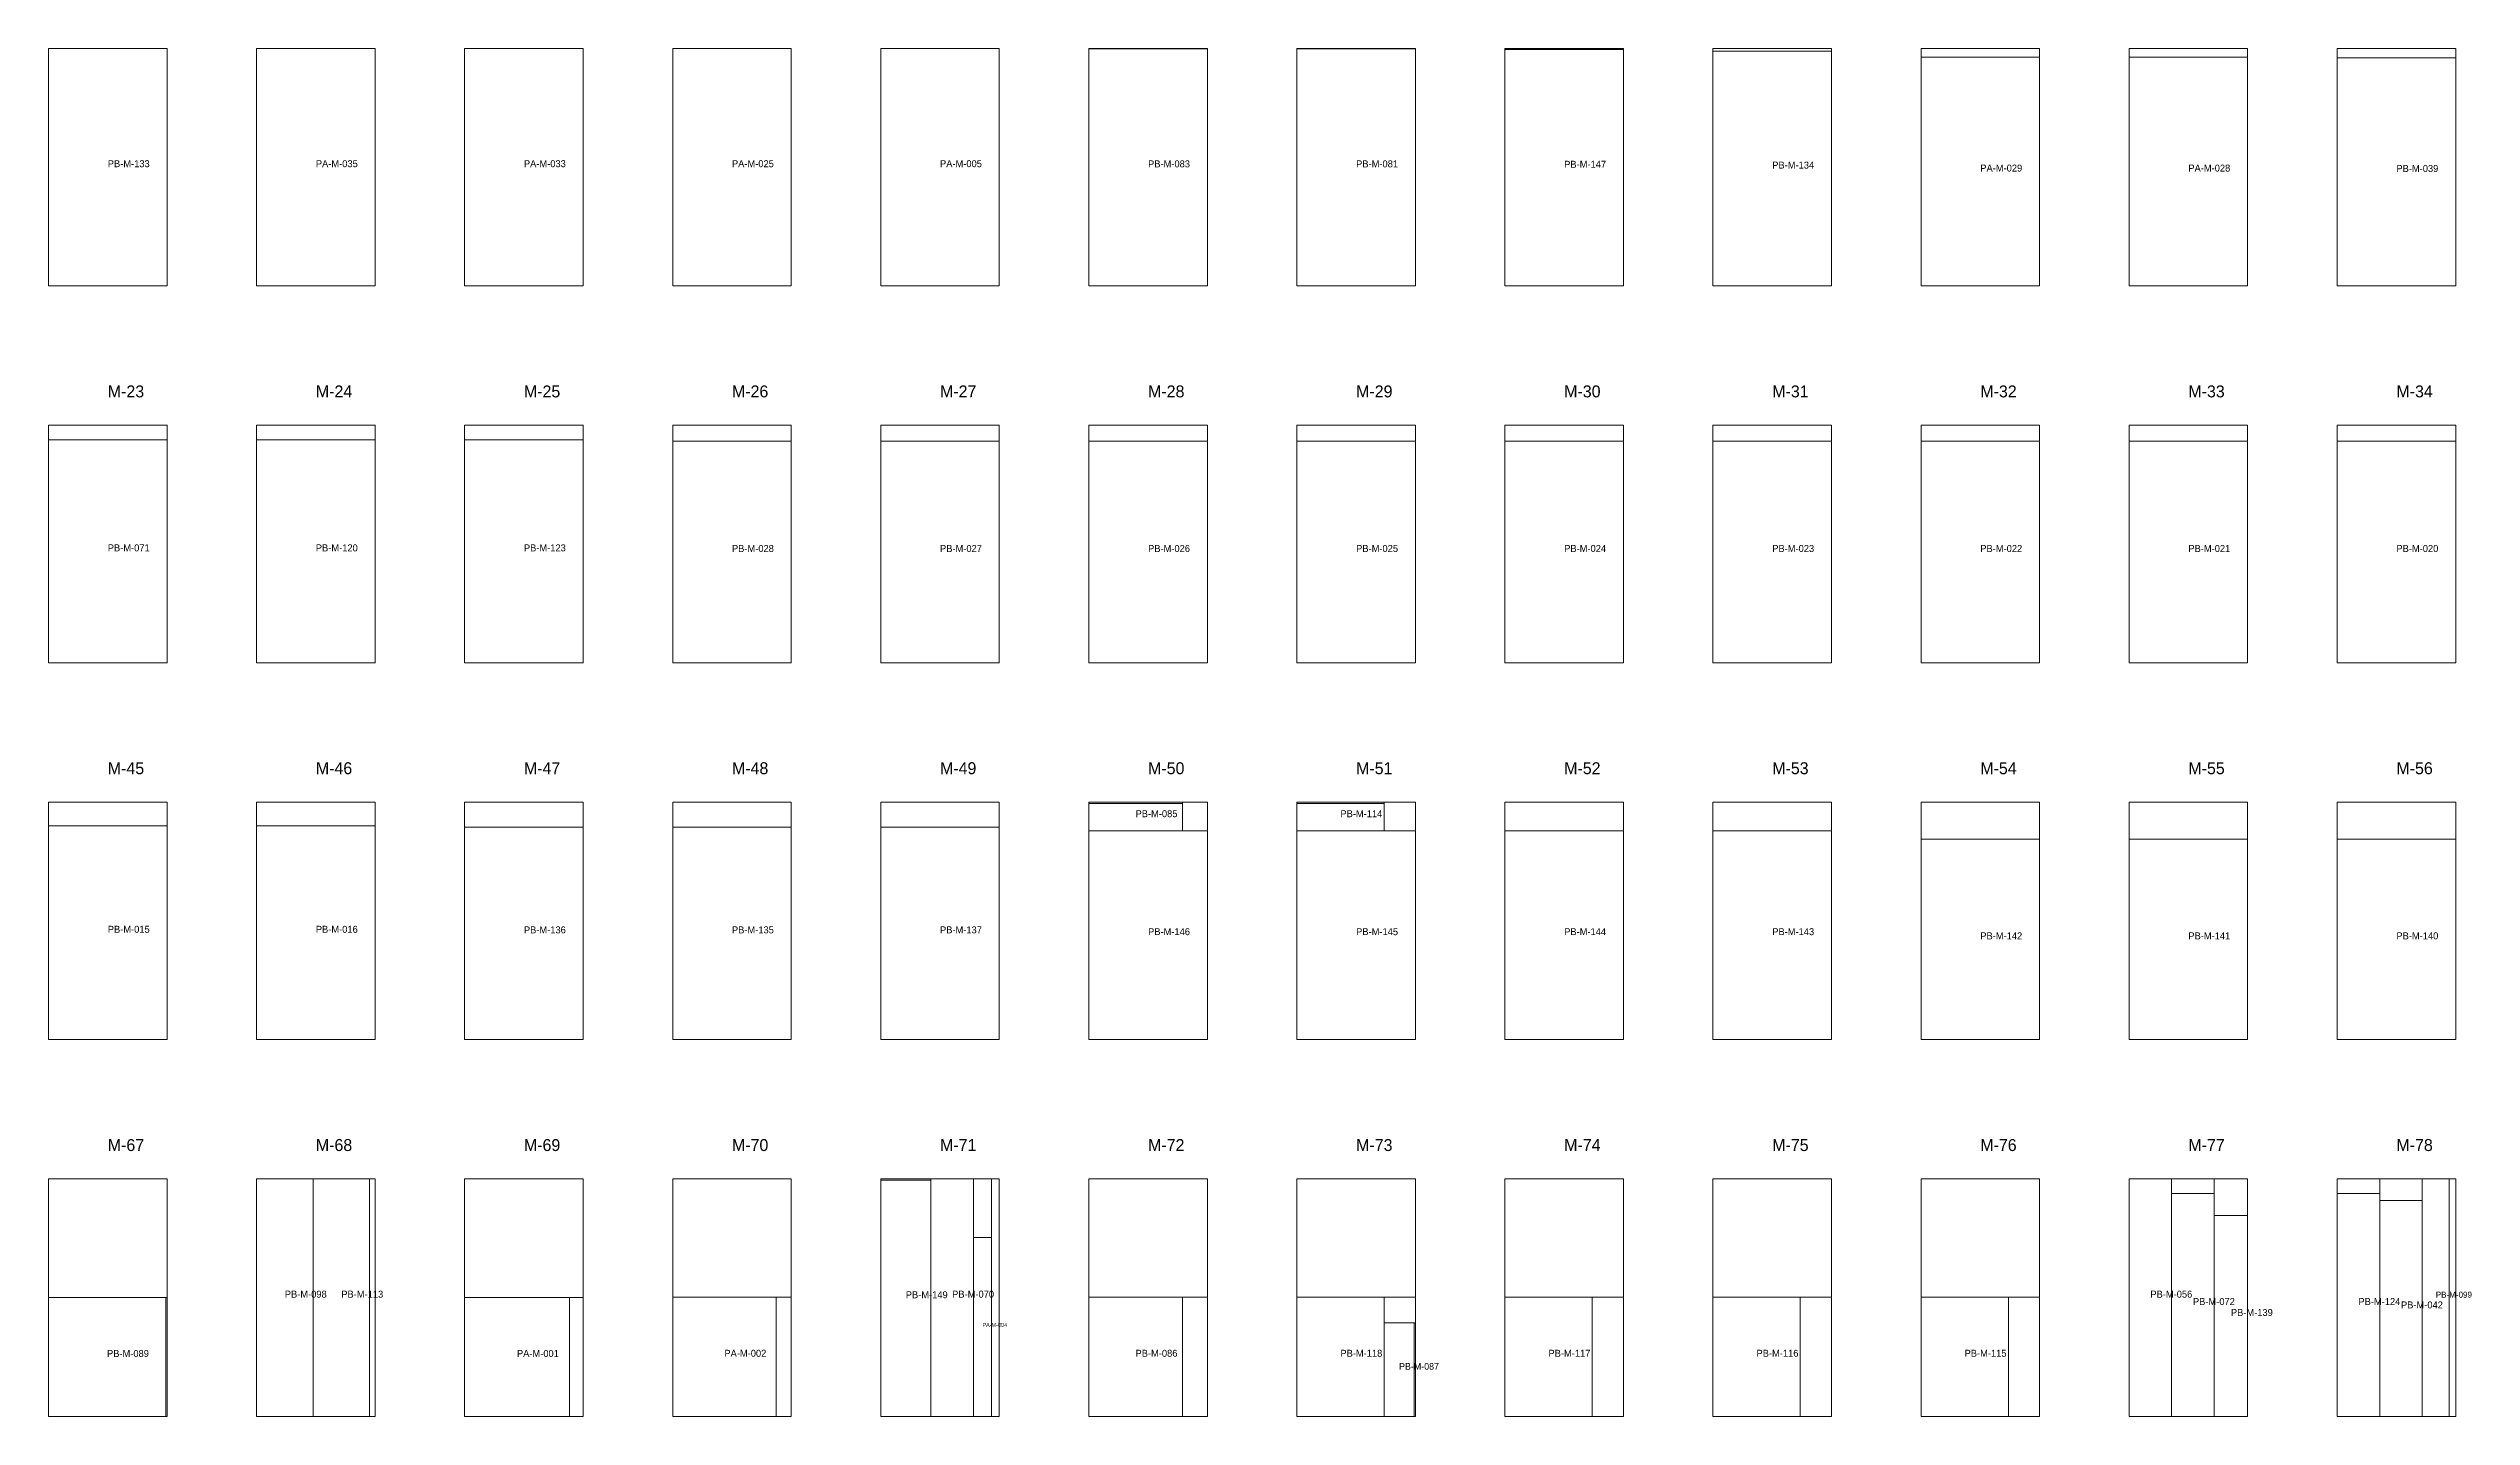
# Model space of a CAD drawing. Header units: metres. Extents: x 489.5 to 518.3, y -112.5 to -80.1.
# Drawn here: x 489.54 to 501.72, y -102.91 to -96.03 of the extents above; entities that cross this region are included whole.
import ezdxf

# ---------------------------------------------------------------- set-up
doc = ezdxf.new("R2010")
doc.units = ezdxf.units.M
for name, color, linetype, lineweight, plot in [('CORTE-DESPERDICIO', 1, 'Continuous', 0, False), ('CORTE-RECORTE', 3, 'Continuous', 0, False), ('CORTE-SOBRANTE', 2, 'Continuous', 0, False), ('CORTE-TEXTO', 5, 'Continuous', 0, False), ('CORTE-TILE', 7, 'Continuous', 0, False)]:
    doc.layers.add(name, color=color, linetype=linetype, lineweight=lineweight, plot=plot)

msp = doc.modelspace()

# ---------------------------------------------------------------- linework, layer by layer
at = {"layer": 'CORTE-DESPERDICIO'}
for points in [[(497.907, -96.044), (498.503, -96.044), (498.503, -96.03), (497.907, -96.03)], [(498.953, -96.074), (499.549, -96.074), (499.549, -96.03), (498.953, -96.03)], [(499.999, -96.074), (500.595, -96.074), (500.595, -96.03), (499.999, -96.03)], [(501.045, -96.078), (501.641, -96.078), (501.641, -96.03), (501.045, -96.03)], [(489.539, -97.998), (490.135, -97.998), (490.135, -97.924), (489.539, -97.924)], [(490.585, -97.998), (491.181, -97.998), (491.181, -97.924), (490.585, -97.924)], [(491.631, -97.998), (492.227, -97.998), (492.227, -97.924), (491.631, -97.924)], [(492.677, -98.004), (493.273, -98.004), (493.273, -97.924), (492.677, -97.924)], [(493.723, -98.004), (494.319, -98.004), (494.319, -97.924), (493.723, -97.924)], [(494.769, -98.004), (495.365, -98.004), (495.365, -97.924), (494.769, -97.924)], [(495.815, -98.004), (496.411, -98.004), (496.411, -97.924), (495.815, -97.924)], [(496.861, -98.004), (497.457, -98.004), (497.457, -97.924), (496.861, -97.924)], [(497.907, -98.004), (498.503, -98.004), (498.503, -97.924), (497.907, -97.924)], [(498.953, -98.004), (499.549, -98.004), (499.549, -97.924), (498.953, -97.924)], [(499.999, -98.004), (500.595, -98.004), (500.595, -97.924), (499.999, -97.924)], [(501.045, -98.004), (501.641, -98.004), (501.641, -97.924), (501.045, -97.924)], [(491.153, -102.906), (491.181, -102.906), (491.181, -101.712), (491.153, -101.712)], [(494.189, -102.006), (494.279, -102.006), (494.279, -101.712), (494.189, -101.712)], [(494.279, -102.906), (494.319, -102.906), (494.319, -101.712), (494.279, -101.712)], [(500.213, -101.786), (500.427, -101.786), (500.427, -101.712), (500.213, -101.712)], [(501.045, -101.786), (501.259, -101.786), (501.259, -101.712), (501.045, -101.712)], [(501.609, -102.906), (501.641, -102.906), (501.641, -101.712), (501.609, -101.712)], [(492.158, -102.906), (492.227, -102.906), (492.227, -102.308), (492.158, -102.308)], [(493.197, -102.906), (493.273, -102.906), (493.273, -102.306), (493.197, -102.306)]]:
    msp.add_lwpolyline(points, close=True, dxfattribs=at)
at = {"layer": 'CORTE-RECORTE'}
for points in [[(489.539, -97.224), (490.135, -97.224), (490.135, -96.03), (489.539, -96.03)], [(490.585, -97.224), (491.181, -97.224), (491.181, -96.03), (490.585, -96.03)], [(491.631, -97.224), (492.227, -97.224), (492.227, -96.03), (491.631, -96.03)], [(492.677, -97.224), (493.273, -97.224), (493.273, -96.03), (492.677, -96.03)], [(493.723, -97.224), (494.319, -97.224), (494.319, -96.03), (493.723, -96.03)], [(494.769, -97.224), (495.365, -97.224), (495.365, -96.032), (494.769, -96.032)], [(495.815, -97.224), (496.411, -97.224), (496.411, -96.032), (495.815, -96.032)], [(496.861, -97.224), (497.457, -97.224), (497.457, -96.036), (496.861, -96.036)], [(497.907, -97.224), (498.503, -97.224), (498.503, -96.044), (497.907, -96.044)], [(498.953, -97.224), (499.549, -97.224), (499.549, -96.074), (498.953, -96.074)], [(499.999, -97.224), (500.595, -97.224), (500.595, -96.074), (499.999, -96.074)], [(501.045, -97.224), (501.641, -97.224), (501.641, -96.078), (501.045, -96.078)], [(489.539, -99.118), (490.135, -99.118), (490.135, -97.998), (489.539, -97.998)], [(490.585, -99.118), (491.181, -99.118), (491.181, -97.998), (490.585, -97.998)], [(491.631, -99.118), (492.227, -99.118), (492.227, -97.998), (491.631, -97.998)], [(492.677, -99.118), (493.273, -99.118), (493.273, -98.004), (492.677, -98.004)], [(493.723, -99.118), (494.319, -99.118), (494.319, -98.004), (493.723, -98.004)], [(494.769, -99.118), (495.365, -99.118), (495.365, -98.004), (494.769, -98.004)], [(495.815, -99.118), (496.411, -99.118), (496.411, -98.004), (495.815, -98.004)], [(496.861, -99.118), (497.457, -99.118), (497.457, -98.004), (496.861, -98.004)], [(497.907, -99.118), (498.503, -99.118), (498.503, -98.004), (497.907, -98.004)], [(498.953, -99.118), (499.549, -99.118), (499.549, -98.004), (498.953, -98.004)], [(499.999, -99.118), (500.595, -99.118), (500.595, -98.004), (499.999, -98.004)], [(501.045, -99.118), (501.641, -99.118), (501.641, -98.004), (501.045, -98.004)], [(494.769, -99.962), (495.24, -99.962), (495.24, -99.826), (494.769, -99.826)], [(495.815, -99.962), (496.254, -99.962), (496.254, -99.826), (495.815, -99.826)], [(489.539, -101.012), (490.135, -101.012), (490.135, -99.938), (489.539, -99.938)], [(490.585, -101.012), (491.181, -101.012), (491.181, -99.938), (490.585, -99.938)], [(491.631, -101.012), (492.227, -101.012), (492.227, -99.944), (491.631, -99.944)], [(492.677, -101.012), (493.273, -101.012), (493.273, -99.944), (492.677, -99.944)], [(493.723, -101.012), (494.319, -101.012), (494.319, -99.944), (493.723, -99.944)], [(494.769, -101.012), (495.365, -101.012), (495.365, -99.962), (494.769, -99.962)], [(495.815, -101.012), (496.411, -101.012), (496.411, -99.962), (495.815, -99.962)], [(496.861, -101.012), (497.457, -101.012), (497.457, -99.962), (496.861, -99.962)], [(497.907, -101.012), (498.503, -101.012), (498.503, -99.962), (497.907, -99.962)], [(498.953, -101.012), (499.549, -101.012), (499.549, -100.004), (498.953, -100.004)], [(499.999, -101.012), (500.595, -101.012), (500.595, -100.004), (499.999, -100.004)], [(501.045, -101.012), (501.641, -101.012), (501.641, -100.004), (501.045, -100.004)], [(490.585, -102.906), (490.869, -102.906), (490.869, -101.712), (490.585, -101.712)], [(490.869, -102.906), (491.153, -102.906), (491.153, -101.712), (490.869, -101.712)], [(493.723, -102.906), (493.975, -102.906), (493.975, -101.718), (493.723, -101.718)], [(493.975, -102.906), (494.189, -102.906), (494.189, -101.712), (493.975, -101.712)], [(499.999, -102.906), (500.213, -102.906), (500.213, -101.712), (499.999, -101.712)], [(501.473, -102.906), (501.609, -102.906), (501.609, -101.712), (501.473, -101.712)], [(500.213, -102.906), (500.427, -102.906), (500.427, -101.786), (500.213, -101.786)], [(501.045, -102.906), (501.259, -102.906), (501.259, -101.786), (501.045, -101.786)], [(501.259, -102.906), (501.473, -102.906), (501.473, -101.82), (501.259, -101.82)], [(500.427, -102.906), (500.595, -102.906), (500.595, -101.896), (500.427, -101.896)], [(494.189, -102.906), (494.279, -102.906), (494.279, -102.006), (494.189, -102.006)], [(489.539, -102.906), (490.128, -102.906), (490.128, -102.308), (489.539, -102.308)], [(491.631, -102.906), (492.158, -102.906), (492.158, -102.308), (491.631, -102.308)], [(492.677, -102.906), (493.197, -102.906), (493.197, -102.306), (492.677, -102.306)], [(494.769, -102.906), (495.24, -102.906), (495.24, -102.306), (494.769, -102.306)], [(495.815, -102.906), (496.254, -102.906), (496.254, -102.306), (495.815, -102.306)], [(496.861, -102.906), (497.3, -102.906), (497.3, -102.306), (496.861, -102.306)], [(497.907, -102.906), (498.346, -102.906), (498.346, -102.306), (497.907, -102.306)], [(498.953, -102.906), (499.392, -102.906), (499.392, -102.306), (498.953, -102.306)], [(496.254, -102.906), (496.404, -102.906), (496.404, -102.435), (496.254, -102.435)]]:
    msp.add_lwpolyline(points, close=True, dxfattribs=at)
at = {"layer": 'CORTE-SOBRANTE'}
for points in [[(489.539, -99.938), (490.135, -99.938), (490.135, -99.818), (489.539, -99.818)], [(490.585, -99.938), (491.181, -99.938), (491.181, -99.818), (490.585, -99.818)], [(491.631, -99.944), (492.227, -99.944), (492.227, -99.818), (491.631, -99.818)], [(492.677, -99.944), (493.273, -99.944), (493.273, -99.818), (492.677, -99.818)], [(493.723, -99.944), (494.319, -99.944), (494.319, -99.818), (493.723, -99.818)], [(495.24, -99.962), (495.365, -99.962), (495.365, -99.818), (495.24, -99.818)], [(496.254, -99.962), (496.411, -99.962), (496.411, -99.818), (496.254, -99.818)], [(496.861, -99.962), (497.457, -99.962), (497.457, -99.818), (496.861, -99.818)], [(497.907, -99.962), (498.503, -99.962), (498.503, -99.818), (497.907, -99.818)], [(498.953, -100.004), (499.549, -100.004), (499.549, -99.818), (498.953, -99.818)], [(499.999, -100.004), (500.595, -100.004), (500.595, -99.818), (499.999, -99.818)], [(501.045, -100.004), (501.641, -100.004), (501.641, -99.818), (501.045, -99.818)], [(489.539, -102.308), (490.135, -102.308), (490.135, -101.712), (489.539, -101.712)], [(491.631, -102.308), (492.227, -102.308), (492.227, -101.712), (491.631, -101.712)], [(492.677, -102.306), (493.273, -102.306), (493.273, -101.712), (492.677, -101.712)], [(494.769, -102.306), (495.365, -102.306), (495.365, -101.712), (494.769, -101.712)], [(495.815, -102.306), (496.411, -102.306), (496.411, -101.712), (495.815, -101.712)], [(496.861, -102.306), (497.457, -102.306), (497.457, -101.712), (496.861, -101.712)], [(497.907, -102.306), (498.503, -102.306), (498.503, -101.712), (497.907, -101.712)], [(498.953, -102.306), (499.549, -102.306), (499.549, -101.712), (498.953, -101.712)], [(500.427, -101.896), (500.595, -101.896), (500.595, -101.712), (500.427, -101.712)], [(501.259, -101.82), (501.473, -101.82), (501.473, -101.712), (501.259, -101.712)], [(495.24, -102.906), (495.365, -102.906), (495.365, -102.306), (495.24, -102.306)], [(496.254, -102.435), (496.411, -102.435), (496.411, -102.306), (496.254, -102.306)], [(497.3, -102.906), (497.457, -102.906), (497.457, -102.306), (497.3, -102.306)], [(498.346, -102.906), (498.503, -102.906), (498.503, -102.306), (498.346, -102.306)], [(499.392, -102.906), (499.549, -102.906), (499.549, -102.306), (499.392, -102.306)]]:
    msp.add_lwpolyline(points, close=True, dxfattribs=at)
at = {"layer": 'CORTE-TILE'}
for points in [[(489.539, -97.224), (490.135, -97.224), (490.135, -96.03), (489.539, -96.03)], [(490.585, -97.224), (491.181, -97.224), (491.181, -96.03), (490.585, -96.03)], [(491.631, -97.224), (492.227, -97.224), (492.227, -96.03), (491.631, -96.03)], [(492.677, -97.224), (493.273, -97.224), (493.273, -96.03), (492.677, -96.03)], [(493.723, -97.224), (494.319, -97.224), (494.319, -96.03), (493.723, -96.03)], [(494.769, -97.224), (495.365, -97.224), (495.365, -96.03), (494.769, -96.03)], [(495.815, -97.224), (496.411, -97.224), (496.411, -96.03), (495.815, -96.03)], [(496.861, -97.224), (497.457, -97.224), (497.457, -96.03), (496.861, -96.03)], [(497.907, -97.224), (498.503, -97.224), (498.503, -96.03), (497.907, -96.03)], [(498.953, -97.224), (499.549, -97.224), (499.549, -96.03), (498.953, -96.03)], [(499.999, -97.224), (500.595, -97.224), (500.595, -96.03), (499.999, -96.03)], [(501.045, -97.224), (501.641, -97.224), (501.641, -96.03), (501.045, -96.03)], [(489.539, -99.118), (490.135, -99.118), (490.135, -97.924), (489.539, -97.924)], [(490.585, -99.118), (491.181, -99.118), (491.181, -97.924), (490.585, -97.924)], [(491.631, -99.118), (492.227, -99.118), (492.227, -97.924), (491.631, -97.924)], [(492.677, -99.118), (493.273, -99.118), (493.273, -97.924), (492.677, -97.924)], [(493.723, -99.118), (494.319, -99.118), (494.319, -97.924), (493.723, -97.924)], [(494.769, -99.118), (495.365, -99.118), (495.365, -97.924), (494.769, -97.924)], [(495.815, -99.118), (496.411, -99.118), (496.411, -97.924), (495.815, -97.924)], [(496.861, -99.118), (497.457, -99.118), (497.457, -97.924), (496.861, -97.924)], [(497.907, -99.118), (498.503, -99.118), (498.503, -97.924), (497.907, -97.924)], [(498.953, -99.118), (499.549, -99.118), (499.549, -97.924), (498.953, -97.924)], [(499.999, -99.118), (500.595, -99.118), (500.595, -97.924), (499.999, -97.924)], [(501.045, -99.118), (501.641, -99.118), (501.641, -97.924), (501.045, -97.924)], [(489.539, -101.012), (490.135, -101.012), (490.135, -99.818), (489.539, -99.818)], [(490.585, -101.012), (491.181, -101.012), (491.181, -99.818), (490.585, -99.818)], [(491.631, -101.012), (492.227, -101.012), (492.227, -99.818), (491.631, -99.818)], [(492.677, -101.012), (493.273, -101.012), (493.273, -99.818), (492.677, -99.818)], [(493.723, -101.012), (494.319, -101.012), (494.319, -99.818), (493.723, -99.818)], [(494.769, -101.012), (495.365, -101.012), (495.365, -99.818), (494.769, -99.818)], [(495.815, -101.012), (496.411, -101.012), (496.411, -99.818), (495.815, -99.818)], [(496.861, -101.012), (497.457, -101.012), (497.457, -99.818), (496.861, -99.818)], [(497.907, -101.012), (498.503, -101.012), (498.503, -99.818), (497.907, -99.818)], [(498.953, -101.012), (499.549, -101.012), (499.549, -99.818), (498.953, -99.818)], [(499.999, -101.012), (500.595, -101.012), (500.595, -99.818), (499.999, -99.818)], [(501.045, -101.012), (501.641, -101.012), (501.641, -99.818), (501.045, -99.818)], [(489.539, -102.906), (490.135, -102.906), (490.135, -101.712), (489.539, -101.712)], [(490.585, -102.906), (491.181, -102.906), (491.181, -101.712), (490.585, -101.712)], [(491.631, -102.906), (492.227, -102.906), (492.227, -101.712), (491.631, -101.712)], [(492.677, -102.906), (493.273, -102.906), (493.273, -101.712), (492.677, -101.712)], [(493.723, -102.906), (494.319, -102.906), (494.319, -101.712), (493.723, -101.712)], [(494.769, -102.906), (495.365, -102.906), (495.365, -101.712), (494.769, -101.712)], [(495.815, -102.906), (496.411, -102.906), (496.411, -101.712), (495.815, -101.712)], [(496.861, -102.906), (497.457, -102.906), (497.457, -101.712), (496.861, -101.712)], [(497.907, -102.906), (498.503, -102.906), (498.503, -101.712), (497.907, -101.712)], [(498.953, -102.906), (499.549, -102.906), (499.549, -101.712), (498.953, -101.712)], [(499.999, -102.906), (500.595, -102.906), (500.595, -101.712), (499.999, -101.712)], [(501.045, -102.906), (501.641, -102.906), (501.641, -101.712), (501.045, -101.712)]]:
    msp.add_lwpolyline(points, close=True, dxfattribs=at)

# ---------------------------------------------------------------- texts
at = {"layer": 'CORTE-TEXTO'}
for s, height, p in [('PB-M-133', 0.035, (489.837, -96.627)), ('PA-M-035', 0.035, (490.883, -96.627)), ('PA-M-033', 0.035, (491.929, -96.627)), ('PA-M-025', 0.035, (492.975, -96.627)), ('PA-M-005', 0.035, (494.021, -96.627)), ('PB-M-083', 0.035, (495.067, -96.628)), ('PB-M-081', 0.035, (496.113, -96.628)), ('PB-M-147', 0.035, (497.159, -96.63)), ('PB-M-134', 0.035, (498.205, -96.634)), ('PA-M-029', 0.035, (499.251, -96.649)), ('PA-M-028', 0.035, (500.297, -96.649)), ('PB-M-039', 0.035, (501.343, -96.651)), ('M-23', 0.06, (489.837, -97.784)), ('M-24', 0.06, (490.883, -97.784)), ('M-25', 0.06, (491.929, -97.784)), ('M-26', 0.06, (492.975, -97.784)), ('M-27', 0.06, (494.021, -97.784)), ('M-28', 0.06, (495.067, -97.784)), ('M-29', 0.06, (496.113, -97.784)), ('M-30', 0.06, (497.159, -97.784)), ('M-31', 0.06, (498.205, -97.784)), ('M-32', 0.06, (499.251, -97.784)), ('M-33', 0.06, (500.297, -97.784)), ('M-34', 0.06, (501.343, -97.784)), ('PB-M-071', 0.035, (489.837, -98.558)), ('PB-M-120', 0.035, (490.883, -98.558)), ('PB-M-123', 0.035, (491.929, -98.558)), ('PB-M-028', 0.035, (492.975, -98.561)), ('PB-M-027', 0.035, (494.021, -98.561)), ('PB-M-026', 0.035, (495.067, -98.561)), ('PB-M-025', 0.035, (496.113, -98.561)), ('PB-M-024', 0.035, (497.159, -98.561)), ('PB-M-023', 0.035, (498.205, -98.561)), ('PB-M-022', 0.035, (499.251, -98.561)), ('PB-M-021', 0.035, (500.297, -98.561)), ('PB-M-020', 0.035, (501.343, -98.561)), ('M-45', 0.06, (489.837, -99.678)), ('M-46', 0.06, (490.883, -99.678)), ('M-47', 0.06, (491.929, -99.678)), ('M-48', 0.06, (492.975, -99.678)), ('M-49', 0.06, (494.021, -99.678)), ('M-50', 0.06, (495.067, -99.678)), ('M-51', 0.06, (496.113, -99.678)), ('M-52', 0.06, (497.159, -99.678)), ('M-53', 0.06, (498.205, -99.678)), ('M-54', 0.06, (499.251, -99.678)), ('M-55', 0.06, (500.297, -99.678)), ('M-56', 0.06, (501.343, -99.678)), ('PB-M-085', 0.035, (495.004, -99.894)), ('PB-M-114', 0.035, (496.034, -99.894)), ('PB-M-015', 0.035, (489.837, -100.475)), ('PB-M-016', 0.035, (490.883, -100.475)), ('PB-M-136', 0.035, (491.929, -100.478)), ('PB-M-135', 0.035, (492.975, -100.478)), ('PB-M-137', 0.035, (494.021, -100.478)), ('PB-M-146', 0.035, (495.067, -100.487)), ('PB-M-145', 0.035, (496.113, -100.487)), ('PB-M-144', 0.035, (497.159, -100.487)), ('PB-M-143', 0.035, (498.205, -100.487)), ('PB-M-142', 0.035, (499.251, -100.508)), ('PB-M-141', 0.035, (500.297, -100.508)), ('PB-M-140', 0.035, (501.343, -100.508)), ('M-67', 0.06, (489.837, -101.572)), ('M-68', 0.06, (490.883, -101.572)), ('M-69', 0.06, (491.929, -101.572)), ('M-70', 0.06, (492.975, -101.572)), ('M-71', 0.06, (494.021, -101.572)), ('M-72', 0.06, (495.067, -101.572)), ('M-73', 0.06, (496.113, -101.572)), ('M-74', 0.06, (497.159, -101.572)), ('M-75', 0.06, (498.205, -101.572)), ('M-76', 0.06, (499.251, -101.572)), ('M-77', 0.06, (500.297, -101.572)), ('M-78', 0.06, (501.343, -101.572)), ('PB-M-098', 0.035, (490.727, -102.309)), ('PB-M-113', 0.035, (491.011, -102.309)), ('PB-M-149', 0.035, (493.849, -102.312)), ('PB-M-070', 0.035, (494.082, -102.309)), ('PB-M-056', 0.035, (500.106, -102.309)), ('PB-M-072', 0.035, (500.32, -102.346)), ('PB-M-124', 0.035, (501.152, -102.346)), ('PB-M-042', 0.035, (501.366, -102.363)), ('PB-M-099', 0.0302, (501.541, -102.309)), ('PA-M-004', 0.02, (494.234, -102.456)), ('PB-M-139', 0.035, (500.511, -102.401)), ('PB-M-089', 0.035, (489.833, -102.607)), ('PA-M-001', 0.035, (491.894, -102.607)), ('PA-M-002', 0.035, (492.937, -102.606)), ('PB-M-086', 0.035, (495.004, -102.606)), ('PB-M-118', 0.035, (496.034, -102.606)), ('PB-M-117', 0.035, (497.08, -102.606)), ('PB-M-116', 0.035, (498.126, -102.606)), ('PB-M-115', 0.035, (499.172, -102.606)), ('PB-M-087', 0.0333, (496.329, -102.671))]:
    msp.add_text(s, height=height, dxfattribs=at).set_placement(p)

doc.saveas('drawing.dxf')
